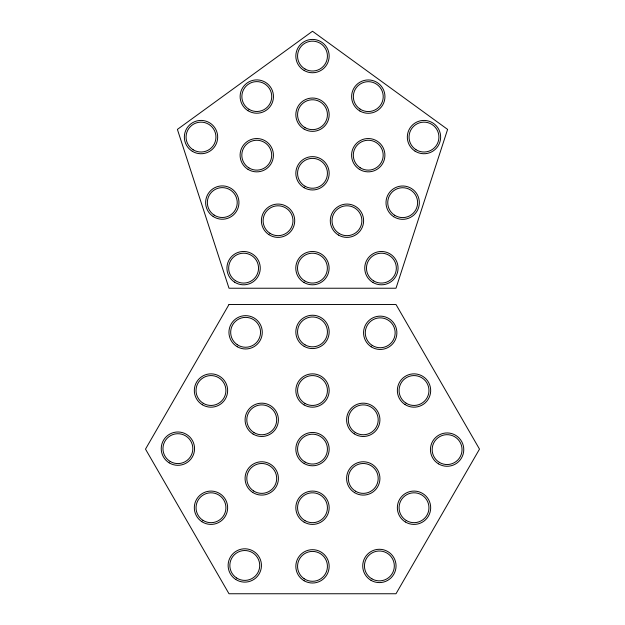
<?xml version="1.0" encoding="UTF-8"?>
<svg xmlns="http://www.w3.org/2000/svg" width="625" height="625" viewBox="0 0 625 625"><rect width="100%" height="100%" fill="white"/><g stroke="black" fill="none" stroke-linecap="round" stroke-linejoin="round"><path stroke-width="0.94" d="M447.602 129.406L396 288.234L229 288.234L177.398 129.406L312.5 31.25L447.602 129.406M229 304.5L145.5 449.125L229 593.75L396 593.75L479.5 449.125L396 304.5L229 304.5M304.164 463.555A16.664 16.664 0 0 0 329.164 449.125A16.664 16.664 0 0 0 304.164 434.695A16.664 16.664 0 0 0 304.164 463.555M305.031 462.063A14.938 14.938 0 0 0 327.438 449.125A14.938 14.938 0 0 0 305.031 436.188A14.938 14.938 0 0 0 305.031 462.063M304.164 404.945A16.664 16.664 0 0 0 329.164 390.516A16.664 16.664 0 0 0 304.164 376.086A16.664 16.664 0 0 0 304.164 404.945M305.031 403.453A14.938 14.938 0 0 0 327.438 390.516A14.938 14.938 0 0 0 305.031 377.578A14.938 14.938 0 0 0 305.031 403.453M304.164 346.336A16.664 16.664 0 0 0 329.164 331.906A16.664 16.664 0 0 0 304.164 317.469A16.664 16.664 0 0 0 304.164 346.336M305.031 344.844A14.938 14.938 0 0 0 327.438 331.906A14.938 14.938 0 0 0 305.031 318.961A14.938 14.938 0 0 0 305.031 344.844M253.07 434.047A16.664 16.664 0 0 0 278.398 420.219A16.664 16.664 0 0 0 253.758 405.195A16.664 16.664 0 0 0 253.07 434.047M253.961 432.578A14.938 14.938 0 0 0 276.68 420.18A14.938 14.938 0 0 0 254.578 406.711A14.938 14.938 0 0 0 253.961 432.578M252.734 492.453A16.664 16.664 0 0 0 278.383 479.227A16.664 16.664 0 0 0 254.102 463.617A16.664 16.664 0 0 0 252.734 492.453M253.664 491A14.938 14.938 0 0 0 276.664 479.141A14.938 14.938 0 0 0 254.891 465.156A14.938 14.938 0 0 0 253.664 491M304.164 522.172A16.664 16.664 0 0 0 329.164 507.742A16.664 16.664 0 0 0 304.164 493.305A16.664 16.664 0 0 0 304.164 522.172M305.031 520.68A14.938 14.938 0 0 0 327.438 507.742A14.938 14.938 0 0 0 305.031 494.797A14.938 14.938 0 0 0 305.031 520.68M354.586 492.664A16.664 16.664 0 0 0 379.922 478.828A16.664 16.664 0 0 0 355.273 463.805A16.664 16.664 0 0 0 354.586 492.664M355.484 491.188A14.938 14.938 0 0 0 378.195 478.789A14.938 14.938 0 0 0 356.102 465.32A14.938 14.938 0 0 0 355.484 491.188M354.25 433.836A16.664 16.664 0 0 0 379.906 420.617A16.664 16.664 0 0 0 355.625 405.008A16.664 16.664 0 0 0 354.25 433.836M355.18 432.391A14.938 14.938 0 0 0 378.18 420.531A14.938 14.938 0 0 0 356.414 406.539A14.938 14.938 0 0 0 355.18 432.391M202.305 404.742A16.664 16.664 0 0 0 227.641 390.914A16.664 16.664 0 0 0 202.992 375.891A16.664 16.664 0 0 0 202.305 404.742M203.203 403.273A14.938 14.938 0 0 0 225.914 390.867A14.938 14.938 0 0 0 203.82 377.398A14.938 14.938 0 0 0 203.203 403.273M201.969 521.758A16.664 16.664 0 0 0 227.625 508.531A16.664 16.664 0 0 0 203.344 492.93A16.664 16.664 0 0 0 201.969 521.758M202.906 520.305A14.938 14.938 0 0 0 225.906 508.453A14.938 14.938 0 0 0 204.133 494.461A14.938 14.938 0 0 0 202.906 520.305M304.164 580.781A16.664 16.664 0 0 0 329.164 566.352A16.664 16.664 0 0 0 304.164 551.922A16.664 16.664 0 0 0 304.164 580.781M304.125 578.727A14.938 14.938 0 0 0 327.398 567.414A14.938 14.938 0 0 0 305.969 552.914A14.938 14.938 0 0 0 304.125 578.727M405.344 521.969A16.664 16.664 0 0 0 430.68 508.133A16.664 16.664 0 0 0 406.031 493.109A16.664 16.664 0 0 0 405.344 521.969M406.242 520.492A14.938 14.938 0 0 0 428.953 508.094A14.938 14.938 0 0 0 406.859 494.625A14.938 14.938 0 0 0 406.242 520.492M405.008 404.531A16.664 16.664 0 0 0 430.664 391.305A16.664 16.664 0 0 0 406.383 375.703A16.664 16.664 0 0 0 405.008 404.531M405.945 403.086A14.938 14.938 0 0 0 428.945 391.227A14.938 14.938 0 0 0 407.172 377.234A14.938 14.938 0 0 0 405.945 403.086M237.281 346.75A16.664 16.664 0 0 0 262.273 332.312A16.664 16.664 0 0 0 237.281 317.883A16.664 16.664 0 0 0 237.281 346.75M237.234 344.688A14.938 14.938 0 0 0 260.516 333.383A14.938 14.938 0 0 0 239.086 318.875A14.938 14.938 0 0 0 237.234 344.688M169.219 462.875A16.664 16.664 0 0 0 194.555 449.047A16.664 16.664 0 0 0 169.906 434.023A16.664 16.664 0 0 0 169.219 462.875M170.117 461.406A14.938 14.938 0 0 0 192.828 449.008A14.938 14.938 0 0 0 170.734 435.539A14.938 14.938 0 0 0 170.117 461.406M235.773 579.477A16.664 16.664 0 0 0 261.43 566.25A16.664 16.664 0 0 0 237.148 550.648A16.664 16.664 0 0 0 235.773 579.477M236.703 578.031A14.938 14.938 0 0 0 259.703 566.172A14.938 14.938 0 0 0 237.938 552.18A14.938 14.938 0 0 0 236.703 578.031M371.055 580.367A16.664 16.664 0 0 0 396.055 565.938A16.664 16.664 0 0 0 371.055 551.508A16.664 16.664 0 0 0 371.055 580.367M371.922 578.875A14.938 14.938 0 0 0 394.328 565.938A14.938 14.938 0 0 0 371.922 553A14.938 14.938 0 0 0 371.922 578.875M438.43 463.836A16.664 16.664 0 0 0 463.766 450A16.664 16.664 0 0 0 439.117 434.977A16.664 16.664 0 0 0 438.43 463.836M439.328 462.359A14.938 14.938 0 0 0 462.039 449.961A14.938 14.938 0 0 0 439.945 436.492A14.938 14.938 0 0 0 439.328 462.359M371.211 346.812A16.664 16.664 0 0 0 396.859 333.586A16.664 16.664 0 0 0 372.578 317.984A16.664 16.664 0 0 0 371.211 346.812M372.141 345.359A14.938 14.938 0 0 0 395.141 333.508A14.938 14.938 0 0 0 373.367 319.516A14.938 14.938 0 0 0 372.141 345.359M304.164 187.734A16.664 16.664 0 0 0 329.164 173.305A16.664 16.664 0 0 0 304.164 158.875A16.664 16.664 0 0 0 304.164 187.734M305.031 186.242A14.938 14.938 0 0 0 327.438 173.305A14.938 14.938 0 0 0 305.031 160.367A14.938 14.938 0 0 0 305.031 186.242M304.164 129.125A16.664 16.664 0 0 0 329.164 114.695A16.664 16.664 0 0 0 304.164 100.266A16.664 16.664 0 0 0 304.164 129.125M305.031 127.633A14.938 14.938 0 0 0 327.438 114.695A14.938 14.938 0 0 0 305.031 101.758A14.938 14.938 0 0 0 305.031 127.633M304.164 70.516A16.664 16.664 0 0 0 329.164 56.078A16.664 16.664 0 0 0 304.164 41.648A16.664 16.664 0 0 0 304.164 70.516M305.031 69.023A14.938 14.938 0 0 0 327.438 56.078A14.938 14.938 0 0 0 305.031 43.141A14.938 14.938 0 0 0 305.031 69.023M248.016 169.383A16.664 16.664 0 0 0 273.414 155.672A16.664 16.664 0 0 0 248.844 140.531A16.664 16.664 0 0 0 248.016 169.383M248.922 167.914A14.938 14.938 0 0 0 271.688 155.617A14.938 14.938 0 0 0 249.656 142.047A14.938 14.938 0 0 0 248.922 167.914M268.906 234.656A16.664 16.664 0 0 0 294.688 221.672A16.664 16.664 0 0 0 270.555 205.844A16.664 16.664 0 0 0 268.906 234.656M269.852 233.219A14.938 14.938 0 0 0 292.961 221.578A14.938 14.938 0 0 0 271.328 207.383A14.938 14.938 0 0 0 269.852 233.219M338.414 235.031A16.664 16.664 0 0 0 363.617 220.961A16.664 16.664 0 0 0 338.828 206.172A16.664 16.664 0 0 0 338.414 235.031M339.297 233.555A14.938 14.938 0 0 0 361.891 220.938A14.938 14.938 0 0 0 339.664 207.68A14.938 14.938 0 0 0 339.297 233.555M359.305 169.258A16.664 16.664 0 0 0 384.891 155.906A16.664 16.664 0 0 0 360.539 140.422A16.664 16.664 0 0 0 359.305 169.258M360.227 167.797A14.938 14.938 0 0 0 383.172 155.836A14.938 14.938 0 0 0 361.336 141.945A14.938 14.938 0 0 0 360.227 167.797M192.273 151.266A16.664 16.664 0 0 0 217.672 137.555A16.664 16.664 0 0 0 193.094 122.414A16.664 16.664 0 0 0 192.273 151.266M193.18 149.805A14.938 14.938 0 0 0 215.945 137.508A14.938 14.938 0 0 0 193.914 123.937A14.938 14.938 0 0 0 193.18 149.805M234.453 282.078A16.664 16.664 0 0 0 260.234 269.094A16.664 16.664 0 0 0 236.102 253.258A16.664 16.664 0 0 0 234.453 282.078M235.398 280.633A14.938 14.938 0 0 0 258.516 268.992A14.938 14.938 0 0 0 236.875 254.797A14.938 14.938 0 0 0 235.398 280.633M372.867 282.453A16.664 16.664 0 0 0 398.062 268.383A16.664 16.664 0 0 0 373.281 253.594A16.664 16.664 0 0 0 372.867 282.453M373.75 280.969A14.938 14.938 0 0 0 396.344 268.352A14.938 14.938 0 0 0 374.117 255.102A14.938 14.938 0 0 0 373.75 280.969M415.047 151.141A16.664 16.664 0 0 0 440.633 137.797A16.664 16.664 0 0 0 416.281 122.305A16.664 16.664 0 0 0 415.047 151.141M415.969 149.688A14.938 14.938 0 0 0 438.914 137.719A14.938 14.938 0 0 0 417.078 123.836A14.938 14.938 0 0 0 415.969 149.688M303.906 282.453A16.664 16.664 0 0 0 329.109 268.383A16.664 16.664 0 0 0 304.32 253.594A16.664 16.664 0 0 0 303.906 282.453M304.797 280.969A14.938 14.938 0 0 0 327.383 268.352A14.938 14.938 0 0 0 305.164 255.102A14.938 14.938 0 0 0 304.797 280.969M393.734 216.727A16.664 16.664 0 0 0 419.328 203.375A16.664 16.664 0 0 0 394.969 187.883A16.664 16.664 0 0 0 393.734 216.727M394.664 215.266A14.938 14.938 0 0 0 417.602 203.305A14.938 14.938 0 0 0 395.766 189.414A14.938 14.938 0 0 0 394.664 215.266M359.953 111.047A16.664 16.664 0 0 0 384.953 96.609A16.664 16.664 0 0 0 359.953 82.18A16.664 16.664 0 0 0 359.953 111.047M359.914 108.984A14.938 14.938 0 0 0 383.188 97.68A14.938 14.938 0 0 0 361.758 83.172A14.938 14.938 0 0 0 359.914 108.984M248.055 110.742A16.664 16.664 0 0 0 273.453 97.023A16.664 16.664 0 0 0 248.883 81.891A16.664 16.664 0 0 0 248.055 110.742M248.961 109.273A14.938 14.938 0 0 0 271.734 96.977A14.938 14.938 0 0 0 249.703 83.406A14.938 14.938 0 0 0 248.961 109.273M213.148 216.492A16.664 16.664 0 0 0 238.93 203.516A16.664 16.664 0 0 0 214.797 187.68A16.664 16.664 0 0 0 213.148 216.492M214.094 215.055A14.938 14.938 0 0 0 237.203 203.414A14.938 14.938 0 0 0 215.57 189.219A14.938 14.938 0 0 0 214.094 215.055"/></g></svg>
